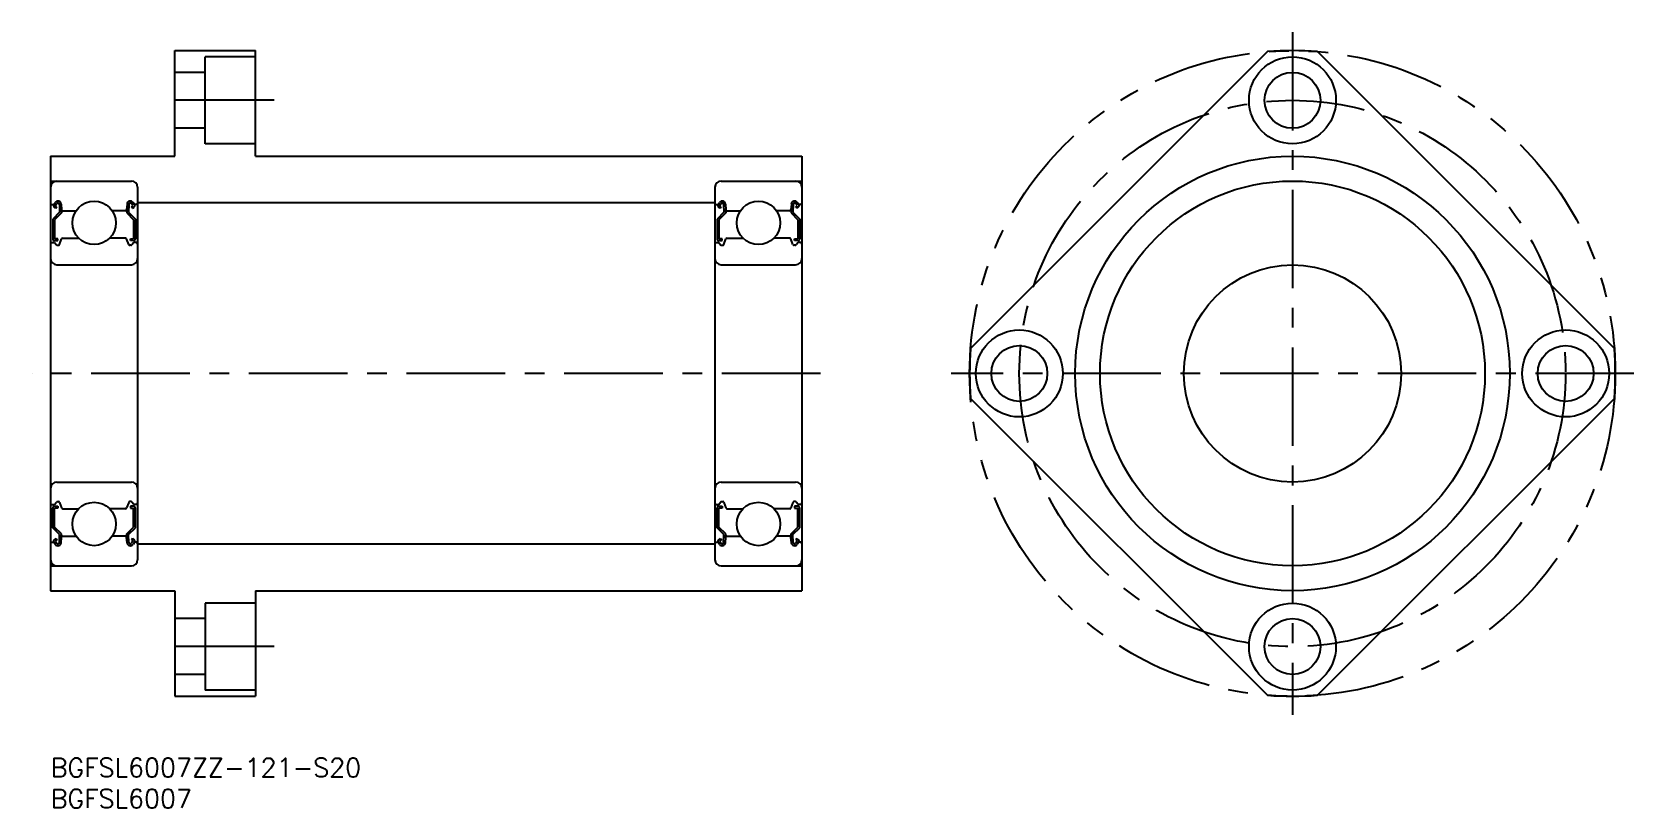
# Model space of a CAD drawing. Extents: x -3 to 255, y -8 to 117.
import ezdxf

# ---------------------------------------------------------------- set-up
doc = ezdxf.new("R2010")
doc.units = 0
doc.header["$LTSCALE"] = 0.5
doc.linetypes.add('CENTER', pattern=[50.8, 31.75, -6.35, 6.35, -6.35])
doc.linetypes.add('PHANTOM', pattern=[63.5, 31.75, -6.35, 6.35, -6.35, 6.35, -6.35])
for name, color, linetype in [('MSM_CENTER', 1, 'CENTER'), ('MSM_CONTINUOUS', 7, 'CONTINUOUS'), ('MSM_IMAGINARY', 6, 'PHANTOM'), ('MSM_PART_NUMBER', 7, 'CONTINUOUS')]:
    doc.layers.add(name, color=color, linetype=linetype)
doc.styles.get("Standard").update_dxf_attribs({"font": 'txt.shx', "height": 3, "bigfont": 'bigfont.shx'})

# ---------------------------------------------------------------- blocks, each defined once
blk = doc.blocks.new('*U25')
at = {"layer": 'MSM_PART_NUMBER'}
blk.add_text('BGFSL6007ZZ-121-S20', height=3, dxfattribs=at).set_placement((0, -3))
blk = doc.blocks.new('*U26')
at = {"layer": 'MSM_PART_NUMBER'}
blk.add_text('BGFSL6007', height=3, dxfattribs=at).set_placement((0, -8))

msp = doc.modelspace()

# ---------------------------------------------------------------- linework, layer by layer
at = {"layer": 'MSM_CENTER'}
for p, q in [((200.03, 117), (200.03, 7)), ((36, 106), (17, 106)), ((124, 62), (-3, 62)), ((255.03, 62), (145.03, 62)), ((36, 18), (17, 18))]:
    msp.add_line(p, q, dxfattribs=at)
msp.add_circle((200.03, 62), 44, dxfattribs=at)
at = {"layer": 'MSM_CONTINUOUS'}
for p, q in [((20, 97), (20, 114)), ((20, 114), (33, 114)), ((33, 97), (33, 114)), ((196.02, 113.84), (148.19, 66.02)), ((204.05, 113.84), (251.88, 66.02)), ((33, 113), (24.9, 113)), ((24.9, 99), (24.9, 113)), ((24.9, 110.5), (20, 110.5)), ((24.9, 101.5), (20, 101.5)), ((33, 99), (24.9, 99)), ((0, 97), (0, 27)), ((0, 97), (20, 97)), ((33, 97), (121, 97)), ((121, 97), (121, 27)), ((0, 93), (13, 93)), ((108, 93), (121, 93)), ((14, 92), (14, 32)), ((107, 92), (107, 32)), ((0.2, 89.2), (0.5, 89.2)), ((1.44, 87.97), (0.34, 86.87)), ((0.5, 89.2), (0.73, 89.53)), ((0.82, 88.61), (0.57, 88.78)), ((1.74, 87.85), (0.64, 86.75)), ((0.75, 89.03), (0.98, 89.36)), ((0.99, 88.85), (0.75, 89.03)), ((0.82, 88.61), (0.99, 88.85)), ((1.4, 89.23), (1.44, 87.97)), ((1.69, 89.27), (1.77, 88.38)), ((1.74, 88.72), (1.74, 87.85)), ((1.97, 88.2), (4.09, 88.2)), ((12.03, 88.2), (9.91, 88.2)), ((12.31, 89.27), (12.23, 88.38)), ((12.26, 88.72), (12.26, 87.85)), ((12.26, 87.85), (13.36, 86.75)), ((12.6, 89.23), (12.56, 87.97)), ((12.56, 87.97), (13.66, 86.87)), ((13.01, 88.85), (13.25, 89.03)), ((13.18, 88.61), (13.01, 88.85)), ((13.25, 89.03), (13.02, 89.36)), ((13.18, 88.61), (13.43, 88.78)), ((13.5, 89.2), (13.27, 89.53)), ((13.8, 89.2), (13.5, 89.2)), ((107, 89.5), (14, 89.5)), ((107.2, 89.2), (107.5, 89.2)), ((108.44, 87.97), (107.34, 86.87)), ((107.5, 89.2), (107.73, 89.53)), ((107.82, 88.61), (107.57, 88.78)), ((108.74, 87.85), (107.64, 86.75)), ((107.75, 89.03), (107.98, 89.36)), ((107.99, 88.85), (107.75, 89.03)), ((107.82, 88.61), (107.99, 88.85)), ((108.4, 89.23), (108.44, 87.97)), ((108.69, 89.27), (108.77, 88.38)), ((108.74, 88.72), (108.74, 87.85)), ((108.97, 88.2), (111.09, 88.2)), ((119.03, 88.2), (116.91, 88.2)), ((119.31, 89.27), (119.23, 88.38)), ((119.26, 88.72), (119.26, 87.85)), ((119.26, 87.85), (120.36, 86.75)), ((119.6, 89.23), (119.56, 87.97)), ((119.56, 87.97), (120.66, 86.87)), ((120.01, 88.85), (120.25, 89.03)), ((120.18, 88.61), (120.01, 88.85)), ((120.25, 89.03), (120.02, 89.36)), ((120.18, 88.61), (120.43, 88.78)), ((120.5, 89.2), (120.27, 89.53)), ((120.8, 89.2), (120.5, 89.2)), ((0.34, 86.87), (0.34, 83.7)), ((0.64, 86.75), (0.64, 83.7)), ((13.36, 86.75), (13.36, 83.7)), ((13.66, 86.87), (13.66, 83.7)), ((107.34, 86.87), (107.34, 83.7)), ((107.64, 86.75), (107.64, 83.7)), ((120.36, 86.75), (120.36, 83.7)), ((120.66, 86.87), (120.66, 83.7)), ((0.2, 83.1), (0.6, 83.1)), ((0.6, 83.1), (0.92, 82.72)), ((1.16, 83.7), (0.64, 83.7)), ((0.64, 83.4), (1.16, 83.4)), ((1.07, 82.65), (1.25, 82.65)), ((1.16, 83.4), (1.16, 83.7)), ((1.43, 82.78), (1.76, 83.67)), ((1.95, 83.8), (4.5, 83.8)), ((12.05, 83.8), (9.5, 83.8)), ((12.57, 82.78), (12.24, 83.67)), ((12.93, 82.65), (12.75, 82.65)), ((12.84, 83.7), (13.36, 83.7)), ((12.84, 83.4), (12.84, 83.7)), ((13.36, 83.4), (12.84, 83.4)), ((13.4, 83.1), (13.08, 82.72)), ((13.8, 83.1), (13.4, 83.1)), ((107.2, 83.1), (107.6, 83.1)), ((107.6, 83.1), (107.92, 82.72)), ((108.16, 83.7), (107.64, 83.7)), ((107.64, 83.4), (108.16, 83.4)), ((108.07, 82.65), (108.25, 82.65)), ((108.16, 83.4), (108.16, 83.7)), ((108.43, 82.78), (108.76, 83.67)), ((108.95, 83.8), (111.5, 83.8)), ((119.05, 83.8), (116.5, 83.8)), ((119.57, 82.78), (119.24, 83.67)), ((119.93, 82.65), (119.75, 82.65)), ((119.84, 83.7), (120.36, 83.7)), ((119.84, 83.4), (119.84, 83.7)), ((120.36, 83.4), (119.84, 83.4)), ((120.4, 83.1), (120.08, 82.72)), ((120.8, 83.1), (120.4, 83.1)), ((1, 79.5), (13, 79.5)), ((108, 79.5), (120, 79.5)), ((148.19, 57.98), (196.02, 10.16)), ((204.05, 10.16), (251.88, 57.98)), ((1, 44.5), (13, 44.5)), ((108, 44.5), (120, 44.5)), ((1.07, 41.35), (1.25, 41.35)), ((12.93, 41.35), (12.75, 41.35)), ((108.07, 41.35), (108.25, 41.35)), ((119.93, 41.35), (119.75, 41.35)), ((0.2, 40.9), (0.6, 40.9)), ((0.34, 37.13), (0.34, 40.3)), ((0.6, 40.9), (0.92, 41.28)), ((0.64, 40.6), (1.16, 40.6)), ((0.64, 37.25), (0.64, 40.3)), ((1.16, 40.3), (0.64, 40.3)), ((1.16, 40.6), (1.16, 40.3)), ((1.43, 41.22), (1.76, 40.33)), ((1.95, 40.2), (4.5, 40.2)), ((12.05, 40.2), (9.5, 40.2)), ((12.57, 41.22), (12.24, 40.33)), ((13.36, 40.6), (12.84, 40.6)), ((12.84, 40.6), (12.84, 40.3)), ((12.84, 40.3), (13.36, 40.3)), ((13.4, 40.9), (13.08, 41.28)), ((13.36, 37.25), (13.36, 40.3)), ((13.8, 40.9), (13.4, 40.9)), ((13.66, 37.13), (13.66, 40.3)), ((107.2, 40.9), (107.6, 40.9)), ((107.34, 37.13), (107.34, 40.3)), ((107.6, 40.9), (107.92, 41.28)), ((107.64, 40.6), (108.16, 40.6)), ((107.64, 37.25), (107.64, 40.3)), ((108.16, 40.3), (107.64, 40.3)), ((108.16, 40.6), (108.16, 40.3)), ((108.43, 41.22), (108.76, 40.33)), ((108.95, 40.2), (111.5, 40.2)), ((119.05, 40.2), (116.5, 40.2)), ((119.57, 41.22), (119.24, 40.33)), ((120.36, 40.6), (119.84, 40.6)), ((119.84, 40.6), (119.84, 40.3)), ((119.84, 40.3), (120.36, 40.3)), ((120.4, 40.9), (120.08, 41.28)), ((120.36, 37.25), (120.36, 40.3)), ((120.8, 40.9), (120.4, 40.9)), ((120.66, 37.13), (120.66, 40.3)), ((1.44, 36.03), (0.34, 37.13)), ((1.74, 36.15), (0.64, 37.25)), ((1.74, 35.28), (1.74, 36.15)), ((12.26, 36.15), (13.36, 37.25)), ((12.26, 35.28), (12.26, 36.15)), ((12.56, 36.03), (13.66, 37.13)), ((108.44, 36.03), (107.34, 37.13)), ((108.74, 36.15), (107.64, 37.25)), ((108.74, 35.28), (108.74, 36.15)), ((119.26, 36.15), (120.36, 37.25)), ((119.26, 35.28), (119.26, 36.15)), ((119.56, 36.03), (120.66, 37.13)), ((0.2, 34.8), (0.5, 34.8)), ((0.5, 34.8), (0.73, 34.47)), ((0.82, 35.39), (0.57, 35.22)), ((0.99, 35.15), (0.75, 34.97)), ((0.75, 34.97), (0.98, 34.64)), ((0.82, 35.39), (0.99, 35.15)), ((1.4, 34.77), (1.44, 36.03)), ((1.69, 34.73), (1.77, 35.62)), ((1.97, 35.8), (4.09, 35.8)), ((12.03, 35.8), (9.91, 35.8)), ((12.31, 34.73), (12.23, 35.62)), ((12.6, 34.77), (12.56, 36.03)), ((13.18, 35.39), (13.01, 35.15)), ((13.01, 35.15), (13.25, 34.97)), ((13.25, 34.97), (13.02, 34.64)), ((13.18, 35.39), (13.43, 35.22)), ((13.5, 34.8), (13.27, 34.47)), ((13.8, 34.8), (13.5, 34.8)), ((107, 34.5), (14, 34.5)), ((107.2, 34.8), (107.5, 34.8)), ((107.5, 34.8), (107.73, 34.47)), ((107.82, 35.39), (107.57, 35.22)), ((107.99, 35.15), (107.75, 34.97)), ((107.75, 34.97), (107.98, 34.64)), ((107.82, 35.39), (107.99, 35.15)), ((108.4, 34.77), (108.44, 36.03)), ((108.69, 34.73), (108.77, 35.62)), ((108.97, 35.8), (111.09, 35.8)), ((119.03, 35.8), (116.91, 35.8)), ((119.31, 34.73), (119.23, 35.62)), ((119.6, 34.77), (119.56, 36.03)), ((120.18, 35.39), (120.01, 35.15)), ((120.01, 35.15), (120.25, 34.97)), ((120.25, 34.97), (120.02, 34.64)), ((120.18, 35.39), (120.43, 35.22)), ((120.5, 34.8), (120.27, 34.47)), ((120.8, 34.8), (120.5, 34.8)), ((0, 31), (13, 31)), ((108, 31), (121, 31)), ((0, 27), (20, 27)), ((20, 27), (20, 10)), ((33, 27), (121, 27)), ((33, 27), (33, 10)), ((33, 25), (24.9, 25)), ((24.9, 25), (24.9, 11)), ((24.9, 22.5), (20, 22.5)), ((24.9, 13.5), (20, 13.5)), ((33, 11), (24.9, 11)), ((20, 10), (33, 10))]:
    msp.add_line(p, q, dxfattribs=at)
for centre, radius in [((200.03, 106), 7), ((200.03, 106), 4.5), ((200.03, 62), 35), ((200.03, 62), 31), ((7, 86.25), 3.5), ((114, 86.25), 3.5), ((200.03, 62), 17.5), ((156.03, 62), 7), ((244.03, 62), 7), ((156.03, 62), 4.5), ((244.03, 62), 4.5), ((7, 37.75), 3.5), ((114, 37.75), 3.5), ((200.03, 18), 7), ((200.03, 18), 4.5)]:
    msp.add_circle(centre, radius, dxfattribs=at)
for centre, radius, start, end in [((200.03, 62), 52, 85.5697, 94.4303), ((1, 92), 1, 90, 180), ((13, 92), 1, 0, 90), ((108, 92), 1, 90, 180), ((120, 92), 1, 0, 90), ((0.2, 89.4), 0.2, 180, 270), ((0.75, 89.03), 0.3, 144.9356, 235.0377), ((1.17, 89.23), 0.53, 5.0651, 144.9356), ((1.17, 89.22), 0.23, 2.1311, 144.9356), ((1.97, 88.4), 0.2, 185.0651, 270), ((12.03, 88.4), 0.2, 270, 354.9349), ((12.83, 89.23), 0.53, 35.0644, 174.9349), ((12.83, 89.22), 0.23, 35.0644, 177.8689), ((13.25, 89.03), 0.3, 304.9623, 35.0644), ((13.8, 89.4), 0.2, 270, 0), ((107.2, 89.4), 0.2, 180, 270), ((107.75, 89.03), 0.3, 144.9356, 235.0377), ((108.17, 89.23), 0.53, 5.0651, 144.9356), ((108.17, 89.22), 0.23, 2.1311, 144.9356), ((108.97, 88.4), 0.2, 185.0651, 270), ((119.03, 88.4), 0.2, 270, 354.9349), ((119.83, 89.23), 0.53, 35.0644, 174.9349), ((119.83, 89.22), 0.23, 35.0644, 177.8689), ((120.25, 89.03), 0.3, 304.9623, 35.0644), ((120.8, 89.4), 0.2, 270, 0), ((0.2, 82.9), 0.2, 90, 180), ((0.64, 83.7), 0.3, 180, 270), ((1.07, 82.85), 0.2, 219.9991, 270), ((1.25, 82.85), 0.2, 270, 339.9703), ((1.95, 83.6), 0.2, 90, 159.9703), ((12.05, 83.6), 0.2, 20.0297, 90), ((12.75, 82.85), 0.2, 200.0297, 270), ((12.93, 82.85), 0.2, 270, 320.0009), ((13.36, 83.7), 0.3, 270, 0), ((13.8, 82.9), 0.2, 0, 90), ((107.2, 82.9), 0.2, 90, 180), ((107.64, 83.7), 0.3, 180, 270), ((108.07, 82.85), 0.2, 219.9991, 270), ((108.25, 82.85), 0.2, 270, 339.9703), ((108.95, 83.6), 0.2, 90, 159.9703), ((119.05, 83.6), 0.2, 20.0297, 90), ((119.75, 82.85), 0.2, 200.0297, 270), ((119.93, 82.85), 0.2, 270, 320.0009), ((120.36, 83.7), 0.3, 270, 0), ((120.8, 82.9), 0.2, 0, 90), ((1, 80.5), 1, 180, 270), ((13, 80.5), 1, 270, 0), ((108, 80.5), 1, 180, 270), ((120, 80.5), 1, 270, 0), ((200.03, 62), 52, 175.5697, 184.4303), ((200.03, 62), 52, 355.5697, 4.4303), ((1, 43.5), 1, 90, 180), ((13, 43.5), 1, 0, 90), ((108, 43.5), 1, 90, 180), ((120, 43.5), 1, 0, 90), ((1.07, 41.15), 0.2, 90, 140.0009), ((1.25, 41.15), 0.2, 20.0297, 90), ((12.75, 41.15), 0.2, 90, 159.9703), ((12.93, 41.15), 0.2, 39.9991, 90), ((108.07, 41.15), 0.2, 90, 140.0009), ((108.25, 41.15), 0.2, 20.0297, 90), ((119.75, 41.15), 0.2, 90, 159.9703), ((119.93, 41.15), 0.2, 39.9991, 90), ((0.2, 41.1), 0.2, 180, 270), ((0.64, 40.3), 0.3, 90, 180), ((1.95, 40.4), 0.2, 200.0297, 270), ((12.05, 40.4), 0.2, 270, 339.9703), ((13.36, 40.3), 0.3, 0, 90), ((13.8, 41.1), 0.2, 270, 0), ((107.2, 41.1), 0.2, 180, 270), ((107.64, 40.3), 0.3, 90, 180), ((108.95, 40.4), 0.2, 200.0297, 270), ((119.05, 40.4), 0.2, 270, 339.9703), ((120.36, 40.3), 0.3, 0, 90), ((120.8, 41.1), 0.2, 270, 0), ((0.2, 34.6), 0.2, 90, 180), ((0.75, 34.97), 0.3, 124.9623, 215.0644), ((1.17, 34.77), 0.53, 215.0644, 354.9349), ((1.17, 34.78), 0.23, 215.0644, 357.8689), ((1.97, 35.6), 0.2, 90, 174.9349), ((12.03, 35.6), 0.2, 5.0651, 90), ((12.83, 34.77), 0.53, 185.0651, 324.9356), ((12.83, 34.78), 0.23, 182.1311, 324.9356), ((13.25, 34.97), 0.3, 324.9356, 55.0377), ((13.8, 34.6), 0.2, 0, 90), ((107.2, 34.6), 0.2, 90, 180), ((107.75, 34.97), 0.3, 124.9623, 215.0644), ((108.17, 34.77), 0.53, 215.0644, 354.9349), ((108.17, 34.78), 0.23, 215.0644, 357.8689), ((108.97, 35.6), 0.2, 90, 174.9349), ((119.03, 35.6), 0.2, 5.0651, 90), ((119.83, 34.77), 0.53, 185.0651, 324.9356), ((119.83, 34.78), 0.23, 182.1311, 324.9356), ((120.25, 34.97), 0.3, 324.9356, 55.0377), ((120.8, 34.6), 0.2, 0, 90), ((1, 32), 1, 180, 270), ((13, 32), 1, 270, 0), ((108, 32), 1, 180, 270), ((120, 32), 1, 270, 0), ((200.03, 62), 52, 265.5697, 274.4303)]:
    msp.add_arc(centre, radius, start, end, dxfattribs=at)
at = {"layer": 'MSM_IMAGINARY'}
msp.add_circle((200.03, 62), 52, dxfattribs=at)

# ---------------------------------------------------------------- block references
at = {"layer": 'MSM_CONTINUOUS'}
for name in ['*U25', '*U26']:
    msp.add_blockref(name, (0, 0), dxfattribs=at)

doc.saveas('drawing.dxf')
